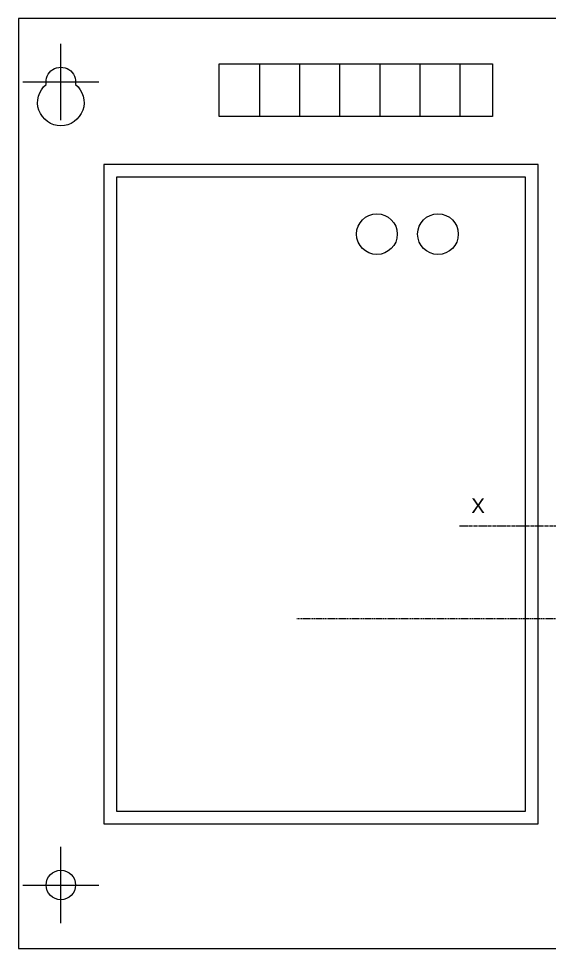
# Model space of a CAD drawing. Extents: x 0 to 557, y 0 to 248.
# Drawn here: x 0 to 125.6, y 12.1 to 232.1 of the extents above; entities that cross this region are included whole.
import ezdxf

# ---------------------------------------------------------------- set-up
doc = ezdxf.new("R2010")
doc.units = 0
doc.linetypes.add('AXES2', pattern=[1.125, 0.75, -0.125, 0.125, -0.125])
doc.linetypes.add('CENTER2', pattern=[1.125, 0.75, -0.125, 0.125, -0.125])
doc.layers.add('AXE', color=80, linetype='AXES2')

# ---------------------------------------------------------------- blocks, each defined once
blk = doc.blocks.new('hfgd')
at = {"color": 7}
for centre, radius, start, end in [((8263.52, -2141.55), 3.5, 350.2666, 189.7334), ((8263.52, -2146.42), 5.5, 128.8441, 51.1559)]:
    blk.add_arc(centre, radius, start, end, dxfattribs=at)
blk = doc.blocks.new('LV429640ATNSX22A 1')
at = {"color": 6}
for p, q in [((-318, 118), (-318, 136)), ((-327, 127), (-309, 127)), ((-318, -72), (-318, -54)), ((-327, -63), (-309, -63))]:
    blk.add_line(p, q, dxfattribs=at)
at = {"color": 7}
for p, q in [((-271, 131.28), (-271, 118.83)), ((-261.51, 131.28), (-261.51, 118.83)), ((-252.01, 131.28), (-252.01, 118.83)), ((-242.52, 131.28), (-242.52, 118.83)), ((-233.03, 131.28), (-233.03, 118.83)), ((-223.53, 131.28), (-223.53, 118.83))]:
    blk.add_line(p, q, dxfattribs=at)
at = {"color": 6, "linetype": 'CENTER2', "ltscale": 0.008}
blk.add_line((159.96, 0), (-262.23, 0), dxfattribs=at)
at = {"color": 7}
for points in [[(-328, -78), (222, -78), (222, 142), (-328, 142)], [(-280.5, 131.28), (-215.82, 131.28), (-215.82, 118.83), (-280.5, 118.83)], [(-307.84, -48.51), (-205, -48.51), (-205, 107.49), (-307.84, 107.49)], [(-304.84, -45.51), (-208, -45.51), (-208, 104.49), (-304.84, 104.49)]]:
    blk.add_lwpolyline(points, close=True, dxfattribs=at)
for centre, radius in [((-243.18, 91.01), 4.82), ((-228.73, 91.01), 4.82), ((-318, -63), 3.5)]:
    blk.add_circle(centre, radius, dxfattribs=at)
at = {"layer": 'AXE'}
blk.add_line((-223.63, 21.99), (-30.25, 21.99), dxfattribs=at)
at = {"color": 7, "xscale": -1}
blk.add_blockref('hfgd', (7945.52, 2268.55), dxfattribs=at)
at = {"layer": 'AXE', "insert": (-220.87, 28.49), "char_height": 3.5, "width": 3.0661, "attachment_point": 1}
blk.add_mtext('{\\fArial|b0|i0|c0|p34;X}', dxfattribs=at)

msp = doc.modelspace()

# ---------------------------------------------------------------- block references
msp.add_blockref('LV429640ATNSX22A 1', (328, 90.12))

doc.saveas('drawing.dxf')
